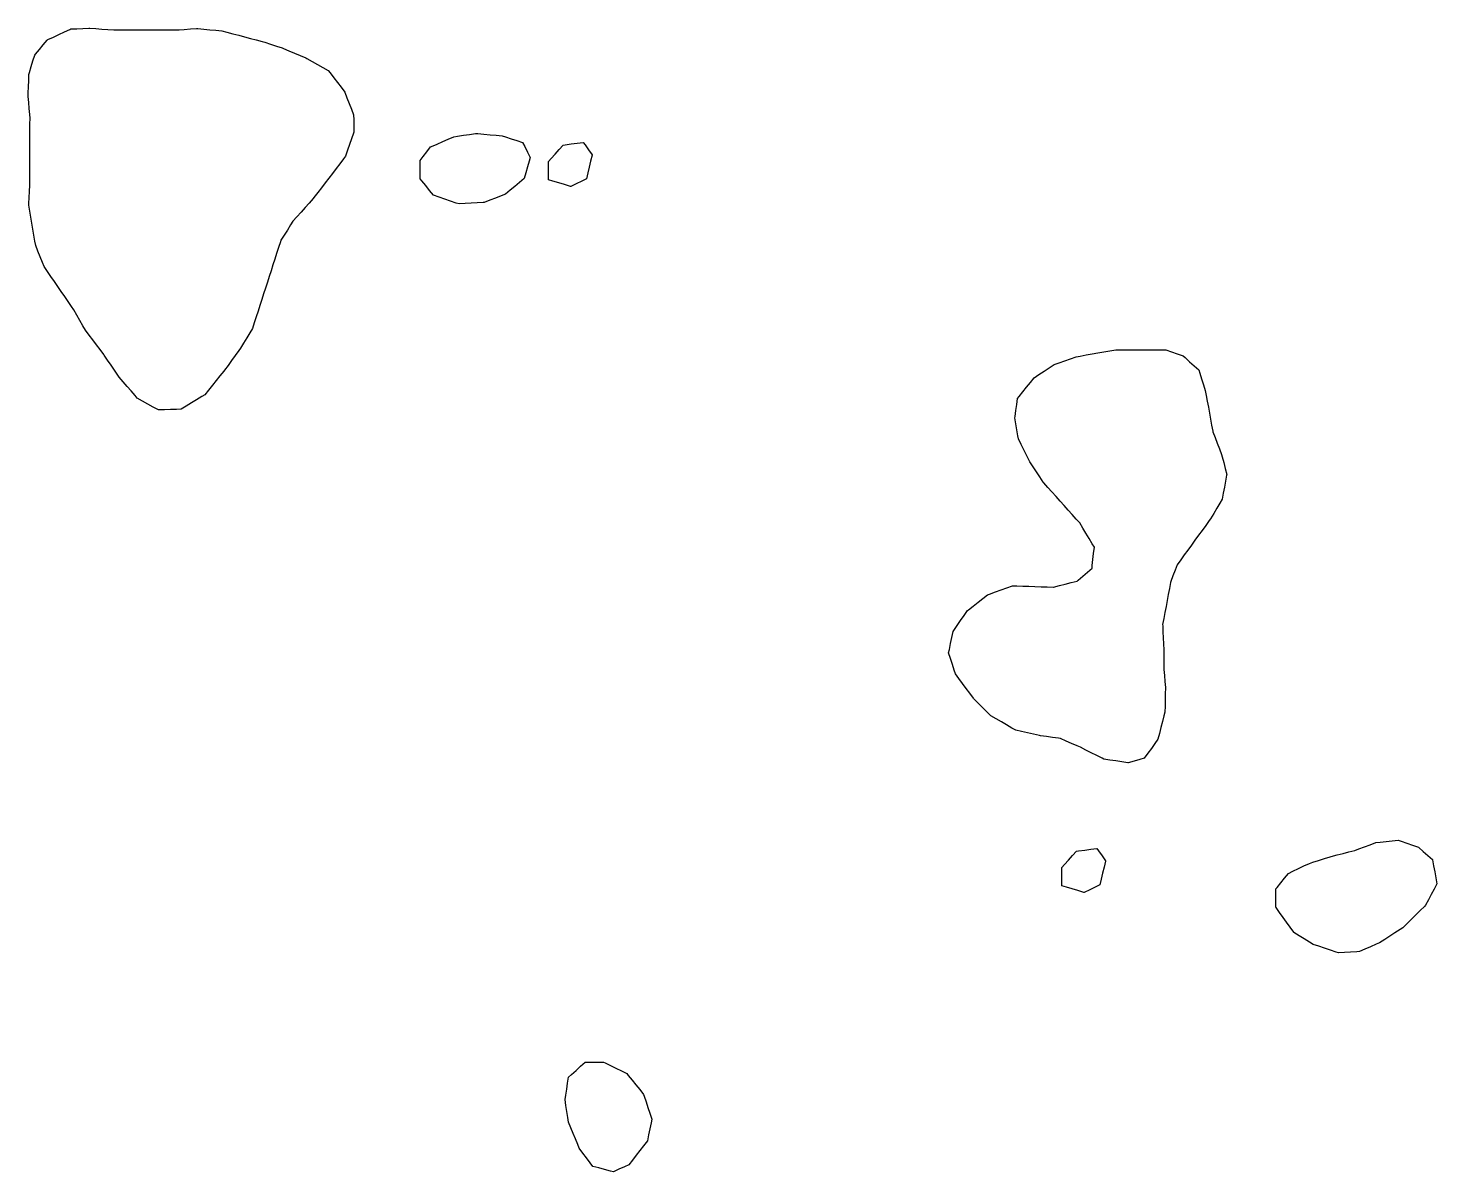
# Model space of a CAD drawing. Header units: millimetres. Extents: x 230 to 3347, y 514 to 5196.
# Drawn here: x 1389.5 to 1621.7, y 3713 to 3901.5 of the extents above; entities that cross this region are included whole.
import ezdxf

# ---------------------------------------------------------------- set-up
doc = ezdxf.new("R2010")
doc.units = ezdxf.units.MM
for name, color, linetype in [('ALL_HOLES', 1, 'Continuous'), ('OUTLINE_ISLAND_01_HOLE_235', 1, 'Continuous'), ('OUTLINE_ISLAND_01_HOLE_237', 1, 'Continuous'), ('OUTLINE_ISLAND_01_HOLE_238', 1, 'Continuous'), ('OUTLINE_ISLAND_01_HOLE_247', 1, 'Continuous'), ('OUTLINE_ISLAND_01_HOLE_251', 1, 'Continuous'), ('OUTLINE_ISLAND_01_HOLE_252', 1, 'Continuous'), ('OUTLINE_ISLAND_01_HOLE_254', 1, 'Continuous')]:
    doc.layers.add(name, color=color, linetype=linetype)

msp = doc.modelspace()

# ---------------------------------------------------------------- linework, layer by layer
at = {"layer": 'ALL_HOLES'}
for points in [[(1396.4894, 3901.4026), (1397.4885, 3901.446), (1398.4875, 3901.4894), (1399.4866, 3901.5328), (1399.6193, 3901.5238), (1400.617, 3901.456), (1401.6147, 3901.3883), (1402.6124, 3901.3205), (1403.6101, 3901.2528), (1404.3395, 3901.2515), (1405.3395, 3901.2498), (1406.3395, 3901.2482), (1407.3395, 3901.2465), (1408.3395, 3901.2448), (1409.3395, 3901.2431), (1410.3395, 3901.2414), (1411.3395, 3901.2397), (1412.3395, 3901.238), (1413.3395, 3901.2363), (1414.3395, 3901.2346), (1415.2132, 3901.315), (1416.209, 3901.4066), (1417.2048, 3901.4983), (1417.4158, 3901.4771), (1418.4108, 3901.3775), (1419.4059, 3901.2779), (1420.4009, 3901.1783), (1421.3959, 3901.0787), (1422.2464, 3900.8583), (1423.2144, 3900.6074), (1424.1824, 3900.3565), (1425.1505, 3900.1057), (1426.1185, 3899.8548), (1427.0865, 3899.6039), (1428.0545, 3899.353), (1428.4978, 3899.2095), (1429.4491, 3898.9013), (1430.4005, 3898.5932), (1431.3518, 3898.2851), (1431.5503, 3898.2024), (1432.4733, 3897.8177), (1433.3963, 3897.4329), (1434.3193, 3897.0482), (1435.2424, 3896.6635), (1435.434, 3896.5547), (1436.3036, 3896.061), (1437.1732, 3895.5674), (1438.0429, 3895.0737), (1438.9125, 3894.58), (1439.2354, 3894.1599), (1439.8448, 3893.3671), (1440.4542, 3892.5742), (1441.0636, 3891.7814), (1441.673, 3890.9885), (1442.0373, 3890.0573), (1442.4017, 3889.126), (1442.7661, 3888.1948), (1443.1305, 3887.2636), (1443.1431, 3886.4122), (1443.1579, 3885.4123), (1443.1726, 3884.4124), (1443.1121, 3884.237), (1442.7856, 3883.2918), (1442.4591, 3882.3466), (1442.1327, 3881.4014), (1441.8062, 3880.4562), (1441.4471, 3879.9855), (1440.8406, 3879.1905), (1440.2341, 3878.3954), (1439.6275, 3877.6004), (1439.021, 3876.8053), (1438.4145, 3876.0102), (1437.808, 3875.2152), (1437.2014, 3874.4201), (1436.5949, 3873.6251), (1436.4402, 3873.45), (1435.7779, 3872.7008), (1435.1156, 3871.9515), (1434.4533, 3871.2022), (1433.791, 3870.453), (1433.1288, 3869.7037), (1432.747, 3869.1018), (1432.2114, 3868.2574), (1431.6757, 3867.4129), (1431.1401, 3866.5685), (1431.0538, 3866.301), (1430.7465, 3865.3494), (1430.4392, 3864.3978), (1430.1319, 3863.4462), (1429.8246, 3862.4946), (1429.5173, 3861.543), (1429.21, 3860.5913), (1428.9027, 3859.6397), (1428.5954, 3858.6881), (1428.2881, 3857.7365), (1427.9808, 3856.7849), (1427.6735, 3855.8333), (1427.3662, 3854.8817), (1427.0589, 3853.93), (1426.7516, 3852.9784), (1426.4443, 3852.0268), (1426.0218, 3851.3286), (1425.5042, 3850.473), (1424.9865, 3849.6174), (1424.4688, 3848.7619), (1424.1817, 3848.3661), (1423.5945, 3847.5567), (1423.0072, 3846.7473), (1422.42, 3845.9379), (1421.8327, 3845.1285), (1421.7226, 3844.9915), (1421.096, 3844.2121), (1420.4694, 3843.4328), (1419.8428, 3842.6534), (1419.2162, 3841.8741), (1418.5896, 3841.0947), (1418.0957, 3840.7941), (1417.2415, 3840.2742), (1416.3873, 3839.7542), (1415.5331, 3839.2343), (1414.6789, 3838.7144), (1413.933, 3838.6881), (1412.9337, 3838.6529), (1411.9343, 3838.6177), (1410.9349, 3838.5825), (1410.0645, 3839.0744), (1409.1939, 3839.5665), (1408.3233, 3840.0585), (1407.4527, 3840.5505), (1407.0837, 3840.9745), (1406.427, 3841.7287), (1405.7704, 3842.4829), (1405.1138, 3843.2372), (1404.4572, 3843.9914), (1404.2461, 3844.3036), (1403.6862, 3845.1321), (1403.1262, 3845.9606), (1402.5662, 3846.7891), (1402.0063, 3847.6177), (1401.9184, 3847.7352), (1401.3196, 3848.5361), (1400.7209, 3849.3371), (1400.1221, 3850.138), (1399.5234, 3850.9389), (1398.9246, 3851.7399), (1398.4948, 3852.485), (1397.9952, 3853.3513), (1397.4956, 3854.2175), (1396.9959, 3855.0837), (1396.6233, 3855.6269), (1396.0577, 3856.4516), (1395.492, 3857.2762), (1394.9264, 3858.1009), (1394.3607, 3858.9255), (1393.7951, 3859.7502), (1393.2294, 3860.5748), (1392.6638, 3861.3995), (1392.0981, 3862.2241), (1391.8223, 3862.917), (1391.4525, 3863.8461), (1391.0826, 3864.7752), (1390.7128, 3865.7043), (1390.5882, 3866.4169), (1390.4161, 3867.402), (1390.2439, 3868.3871), (1390.0717, 3869.3721), (1389.8995, 3870.3572), (1389.7273, 3871.3423), (1389.5551, 3872.3273), (1389.5705, 3872.6281), (1389.6216, 3873.6268), (1389.6726, 3874.6255), (1389.7237, 3875.6242), (1389.724, 3875.7038), (1389.7281, 3876.7038), (1389.7322, 3877.7038), (1389.7363, 3878.7038), (1389.7403, 3879.7038), (1389.7444, 3880.7038), (1389.7485, 3881.7038), (1389.7526, 3882.7038), (1389.7567, 3883.7038), (1389.7608, 3884.7038), (1389.7649, 3885.7038), (1389.7689, 3886.7038), (1389.7202, 3887.2802), (1389.6358, 3888.2766), (1389.5515, 3889.2731), (1389.4672, 3890.2695), (1389.4869, 3890.8849), (1389.5188, 3891.8844), (1389.5507, 3892.8839), (1389.5826, 3893.8833), (1389.688, 3894.2352), (1389.975, 3895.1932), (1390.262, 3896.1511), (1390.549, 3897.109), (1390.6768, 3897.2634), (1391.3145, 3898.0336), (1391.9521, 3898.8039), (1392.5898, 3899.5742), (1392.7283, 3899.6391), (1393.6337, 3900.0637), (1394.5391, 3900.4882), (1395.4445, 3900.9127), (1396.35, 3901.3372)], [(1454.1026, 3876.7111), (1454.1026, 3877.7111), (1454.1026, 3878.7111), (1454.1026, 3879.7111), (1454.5912, 3880.3553), (1455.1955, 3881.152), (1455.7998, 3881.9488), (1455.9788, 3882.0266), (1456.896, 3882.4251), (1457.8131, 3882.8236), (1458.7303, 3883.2222), (1459.6474, 3883.6207), (1460.2757, 3883.7178), (1461.2639, 3883.8706), (1462.2522, 3884.0235), (1463.2404, 3884.1763), (1463.6275, 3884.1432), (1464.6239, 3884.0581), (1465.6203, 3883.9729), (1466.6166, 3883.8878), (1467.613, 3883.8027), (1468.1511, 3883.6225), (1469.0994, 3883.3051), (1470.0477, 3882.9876), (1470.9959, 3882.6702), (1471.3363, 3882.0046), (1471.7916, 3881.1143), (1472.2469, 3880.224), (1472.07, 3879.6098), (1471.7933, 3878.6488), (1471.5166, 3877.6879), (1471.2399, 3876.7269), (1470.489, 3876.0918), (1469.7254, 3875.446), (1468.9619, 3874.8002), (1468.1984, 3874.1544), (1467.4521, 3873.8728), (1466.5164, 3873.5198), (1465.5808, 3873.1668), (1464.6452, 3872.8139), (1464.5009, 3872.8045), (1463.503, 3872.7399), (1462.5051, 3872.6753), (1461.5072, 3872.6107), (1460.5093, 3872.5461), (1460.0646, 3872.7017), (1459.1207, 3873.0319), (1458.1768, 3873.3622), (1457.233, 3873.6925), (1456.2891, 3874.0227), (1455.66, 3874.7962), (1455.0291, 3875.572), (1454.3981, 3876.3478)], [(1475.2667, 3876.5433), (1475.2667, 3877.5433), (1475.2667, 3878.5433), (1475.2667, 3879.5433), (1475.6921, 3880.0223), (1476.3562, 3880.7699), (1477.0203, 3881.5176), (1477.6843, 3882.2653), (1478.0223, 3882.3091), (1479.0139, 3882.4379), (1480.0056, 3882.5666), (1480.9973, 3882.6953), (1481.2949, 3882.279), (1481.8763, 3881.4654), (1482.4578, 3880.6518), (1482.4395, 3880.5748), (1482.2083, 3879.6019), (1481.9771, 3878.6289), (1481.7459, 3877.656), (1481.5147, 3876.6831), (1480.7448, 3876.3083), (1479.8457, 3875.8706), (1478.9466, 3875.4329), (1478.8672, 3875.4568), (1477.9099, 3875.7457), (1476.9525, 3876.0346), (1475.9951, 3876.3235)], [(1577.0555, 3848.4924), (1577.9994, 3848.1621), (1578.9432, 3847.8317), (1579.8871, 3847.5013), (1580.2178, 3847.21), (1580.9683, 3846.549), (1581.7187, 3845.8881), (1582.4691, 3845.2271), (1582.65, 3844.651), (1582.9496, 3843.697), (1583.2492, 3842.7429), (1583.5488, 3841.7889), (1583.6958, 3840.9942), (1583.8778, 3840.0109), (1584.0597, 3839.0275), (1584.2416, 3838.0442), (1584.4236, 3837.0609), (1584.6055, 3836.0776), (1584.7874, 3835.0943), (1584.825, 3834.9953), (1585.1802, 3834.0606), (1585.5354, 3833.1258), (1585.8906, 3832.191), (1586.2458, 3831.2562), (1586.3437, 3830.8766), (1586.5933, 3829.9082), (1586.843, 3828.9399), (1587.0926, 3827.9715), (1587.0632, 3827.8116), (1586.8821, 3826.8281), (1586.701, 3825.8447), (1586.5199, 3824.8612), (1586.3388, 3823.8777), (1585.9567, 3823.2309), (1585.448, 3822.37), (1584.9393, 3821.509), (1584.4306, 3820.6481), (1584.2128, 3820.3487), (1583.6244, 3819.5401), (1583.0361, 3818.7315), (1582.4478, 3817.9229), (1581.8594, 3817.1142), (1581.2711, 3816.3056), (1580.6828, 3815.497), (1580.0944, 3814.6884), (1579.5061, 3813.8798), (1578.9178, 3813.0712), (1578.569, 3812.1604), (1578.2114, 3811.2265), (1577.8537, 3810.2927), (1577.8211, 3810.1189), (1577.6364, 3809.1361), (1577.4517, 3808.1533), (1577.2671, 3807.1705), (1577.0824, 3806.1877), (1576.8977, 3805.2049), (1576.713, 3804.2221), (1576.5284, 3803.2393), (1576.538, 3803.0231), (1576.5824, 3802.0241), (1576.6269, 3801.0251), (1576.6713, 3800.026), (1576.7157, 3799.027), (1576.7167, 3798.1125), (1576.7177, 3797.1125), (1576.7188, 3796.1125), (1576.7428, 3795.8115), (1576.8222, 3794.8147), (1576.9017, 3793.8178), (1576.9811, 3792.821), (1576.9798, 3792.7577), (1576.9588, 3791.758), (1576.9378, 3790.7582), (1576.9169, 3789.7584), (1576.8959, 3788.7586), (1576.746, 3788.1766), (1576.4966, 3787.2082), (1576.2473, 3786.2398), (1575.9979, 3785.2714), (1575.7485, 3784.303), (1575.2519, 3783.6097), (1574.6695, 3782.7968), (1574.0871, 3781.9839), (1573.5047, 3781.171), (1572.7841, 3780.9568), (1571.8255, 3780.6718), (1570.867, 3780.3869), (1570.7717, 3780.402), (1569.7841, 3780.5586), (1568.7964, 3780.7153), (1567.8088, 3780.872), (1566.8211, 3781.0287), (1566.5462, 3781.1673), (1565.6534, 3781.6177), (1564.7605, 3782.0681), (1563.8677, 3782.5184), (1562.9748, 3782.9688), (1562.4325, 3783.2051), (1561.5158, 3783.6046), (1560.599, 3784.004), (1559.6823, 3784.4035), (1559.3396, 3784.453), (1558.3499, 3784.5962), (1557.3602, 3784.7393), (1556.3705, 3784.8824), (1556.198, 3784.9205), (1555.2215, 3785.1359), (1554.245, 3785.3512), (1553.2684, 3785.5666), (1552.2919, 3785.782), (1551.6615, 3786.1501), (1550.798, 3786.6543), (1549.9344, 3787.1586), (1549.0709, 3787.6629), (1548.2073, 3788.1671), (1547.5331, 3788.8378), (1546.8242, 3789.5431), (1546.1152, 3790.2484), (1545.4063, 3790.9536), (1545.3157, 3791.0765), (1544.7224, 3791.8815), (1544.129, 3792.6864), (1543.5356, 3793.4913), (1542.9423, 3794.2963), (1542.3489, 3795.1012), (1542.1614, 3795.6826), (1541.8544, 3796.6344), (1541.5475, 3797.5861), (1541.2405, 3798.5378), (1541.3564, 3799.1017), (1541.5579, 3800.0812), (1541.7593, 3801.0607), (1541.9607, 3802.0402), (1542.0851, 3802.2204), (1542.6529, 3803.0436), (1543.2207, 3803.8668), (1543.7885, 3804.6899), (1544.3563, 3805.5131), (1544.5201, 3805.6423), (1545.3054, 3806.2614), (1546.0907, 3806.8805), (1546.8759, 3807.4996), (1547.6612, 3808.1188), (1547.9986, 3808.2403), (1548.9394, 3808.5792), (1549.8802, 3808.9181), (1550.821, 3809.2569), (1551.7619, 3809.5958), (1552.4784, 3809.5734), (1553.4779, 3809.542), (1554.4774, 3809.5107), (1555.4769, 3809.4794), (1556.4764, 3809.448), (1557.476, 3809.4167), (1558.4755, 3809.3853), (1558.53, 3809.3988), (1559.5008, 3809.6387), (1560.4716, 3809.8786), (1561.4424, 3810.1185), (1562.4132, 3810.3584), (1562.6224, 3810.5415), (1563.3748, 3811.2001), (1564.1273, 3811.8588), (1564.8797, 3812.5174), (1564.9293, 3812.9592), (1565.0408, 3813.953), (1565.1523, 3814.9467), (1565.2638, 3815.9405), (1564.9072, 3816.5381), (1564.3947, 3817.3968), (1563.8823, 3818.2556), (1563.3699, 3819.1143), (1562.8575, 3819.973), (1562.2923, 3820.6016), (1561.6238, 3821.3453), (1560.9552, 3822.0889), (1560.2866, 3822.8325), (1559.618, 3823.5762), (1558.9495, 3824.3198), (1558.2809, 3825.0635), (1557.6123, 3825.8071), (1556.9437, 3826.5508), (1556.8446, 3826.7009), (1556.2936, 3827.5354), (1555.7425, 3828.3698), (1555.1915, 3829.2043), (1554.6405, 3830.0388), (1554.5403, 3830.2372), (1554.0897, 3831.1299), (1553.639, 3832.0226), (1553.1884, 3832.9153), (1552.7377, 3833.808), (1552.6486, 3834.3446), (1552.4847, 3835.3311), (1552.3208, 3836.3175), (1552.1568, 3837.304), (1552.1873, 3837.5169), (1552.3289, 3838.5068), (1552.4705, 3839.4968), (1552.612, 3840.4867), (1552.8484, 3840.7823), (1553.473, 3841.5632), (1554.0976, 3842.3442), (1554.7221, 3843.1252), (1555.3467, 3843.9061), (1556.1277, 3844.4194), (1556.9633, 3844.9687), (1557.799, 3845.518), (1558.6346, 3846.0672), (1559.45, 3846.3579), (1560.3919, 3846.6938), (1561.3338, 3847.0296), (1562.2757, 3847.3655), (1562.9109, 3847.4768), (1563.8959, 3847.6495), (1564.8809, 3847.8221), (1565.8659, 3847.9947), (1566.8509, 3848.1674), (1567.8359, 3848.34), (1568.8208, 3848.5126), (1568.9639, 3848.5123), (1569.9639, 3848.5098), (1570.9639, 3848.5074), (1571.9639, 3848.5049), (1572.9639, 3848.5025), (1573.9639, 3848.5), (1574.9639, 3848.4976), (1575.9639, 3848.4951), (1576.9639, 3848.4927)], [(1595.1961, 3756.6138), (1595.1961, 3757.6138), (1595.1961, 3758.6138), (1595.1961, 3759.6138), (1595.3872, 3759.851), (1596.0145, 3760.6298), (1596.6417, 3761.4086), (1597.269, 3762.1874), (1598.0122, 3762.5422), (1598.9146, 3762.973), (1599.817, 3763.4039), (1600.7194, 3763.8348), (1601.2968, 3764.0189), (1602.2495, 3764.3227), (1603.2022, 3764.6265), (1604.155, 3764.9303), (1604.3275, 3764.9739), (1605.297, 3765.219), (1606.2665, 3765.464), (1607.236, 3765.7091), (1608.2055, 3765.9542), (1608.8913, 3766.2094), (1609.8285, 3766.5581), (1610.7657, 3766.9069), (1611.7029, 3767.2556), (1612.3895, 3767.329), (1613.3838, 3767.4353), (1614.3782, 3767.5416), (1615.3725, 3767.6479), (1615.8573, 3767.4785), (1616.8014, 3767.1487), (1617.7454, 3766.819), (1618.6895, 3766.4892), (1618.755, 3766.4321), (1619.5091, 3765.7753), (1620.2631, 3765.1185), (1621.0172, 3764.4617), (1621.0257, 3764.4145), (1621.203, 3763.4304), (1621.3803, 3762.4462), (1621.5576, 3761.462), (1621.7349, 3760.4779), (1621.2741, 3759.5914), (1620.8129, 3758.7041), (1620.3516, 3757.8169), (1619.8904, 3756.9296), (1619.7022, 3756.7425), (1618.9931, 3756.0374), (1618.284, 3755.3323), (1617.5748, 3754.6272), (1616.8657, 3753.9222), (1616.1566, 3753.2171), (1615.6703, 3752.9076), (1614.8267, 3752.3706), (1613.9831, 3751.8337), (1613.1395, 3751.2968), (1612.2959, 3750.7598), (1611.7103, 3750.4992), (1610.7967, 3750.0926), (1609.8831, 3749.686), (1608.9695, 3749.2794), (1608.5217, 3749.2545), (1607.5232, 3749.199), (1606.5248, 3749.1434), (1605.5263, 3749.0879), (1605.1363, 3749.2175), (1604.1873, 3749.5328), (1603.2383, 3749.8482), (1602.2894, 3750.1635), (1601.3404, 3750.4788), (1600.7271, 3750.8566), (1599.8756, 3751.3811), (1599.0242, 3751.9055), (1598.1727, 3752.43), (1598.1329, 3752.4859), (1597.5532, 3753.3007), (1596.9735, 3754.1155), (1596.3938, 3754.9304), (1595.8141, 3755.7452), (1595.2343, 3756.56)], [(1559.9228, 3760.141), (1559.9228, 3761.141), (1559.9228, 3762.141), (1559.9228, 3763.141), (1560.3482, 3763.62), (1561.0123, 3764.3676), (1561.6763, 3765.1153), (1562.3404, 3765.863), (1562.6783, 3765.9069), (1563.67, 3766.0356), (1564.6617, 3766.1643), (1565.6534, 3766.293), (1565.9509, 3765.8767), (1566.5324, 3765.0631), (1567.1138, 3764.2495), (1567.0955, 3764.1725), (1566.8643, 3763.1996), (1566.6331, 3762.2267), (1566.402, 3761.2537), (1566.1708, 3760.2808), (1565.4009, 3759.9061), (1564.5017, 3759.4684), (1563.6026, 3759.0308), (1563.5231, 3759.0548), (1562.5657, 3759.3436), (1561.6083, 3759.6325), (1560.6509, 3759.9213)], [(1481.3135, 3731.0825), (1482.3135, 3731.0825), (1483.3135, 3731.0825), (1484.3135, 3731.0825), (1484.5862, 3730.9468), (1485.4816, 3730.5015), (1486.377, 3730.0562), (1487.2724, 3729.6109), (1488.1678, 3729.1656), (1488.4209, 3728.8546), (1489.052, 3728.0789), (1489.6832, 3727.3032), (1490.3143, 3726.5276), (1490.9454, 3725.7519), (1491.0372, 3725.4735), (1491.3502, 3724.5238), (1491.6632, 3723.574), (1491.9763, 3722.6243), (1492.2893, 3721.6745), (1492.1634, 3721.0388), (1491.9692, 3720.0578), (1491.7749, 3719.0769), (1491.5807, 3718.0959), (1491.5643, 3718.0749), (1490.9519, 3717.2844), (1490.3394, 3716.4939), (1489.7269, 3715.7034), (1489.1144, 3714.9129), (1488.5019, 3714.1224), (1487.7894, 3713.801), (1486.8778, 3713.3898), (1485.9663, 3712.9786), (1485.4808, 3713.108), (1484.5145, 3713.3655), (1483.5482, 3713.623), (1482.5819, 3713.8805), (1482.1439, 3714.4648), (1481.5441, 3715.265), (1480.9443, 3716.0651), (1480.3445, 3716.8653), (1480.09, 3717.4692), (1479.7015, 3718.3906), (1479.3131, 3719.3121), (1478.9246, 3720.2336), (1478.5362, 3721.155), (1478.4225, 3721.9458), (1478.2802, 3722.9357), (1478.1379, 3723.9255), (1477.9955, 3724.9153), (1478.1063, 3725.6154), (1478.2626, 3726.6031), (1478.4189, 3727.5908), (1478.5752, 3728.5785), (1479.0738, 3729.0344), (1479.8118, 3729.7093), (1480.5498, 3730.3841), (1481.2877, 3731.0589)]]:
    msp.add_lwpolyline(points, close=True, dxfattribs=at)
at = {"layer": 'OUTLINE_ISLAND_01_HOLE_235'}
msp.add_lwpolyline([(1481.3135, 3731.0825), (1482.3135, 3731.0825), (1483.3135, 3731.0825), (1484.3135, 3731.0825), (1484.5862, 3730.9468), (1485.4816, 3730.5015), (1486.377, 3730.0562), (1487.2724, 3729.6109), (1488.1678, 3729.1656), (1488.4209, 3728.8546), (1489.052, 3728.0789), (1489.6832, 3727.3032), (1490.3143, 3726.5276), (1490.9454, 3725.7519), (1491.0372, 3725.4735), (1491.3502, 3724.5238), (1491.6632, 3723.574), (1491.9763, 3722.6243), (1492.2893, 3721.6745), (1492.1634, 3721.0388), (1491.9692, 3720.0578), (1491.7749, 3719.0769), (1491.5807, 3718.0959), (1491.5643, 3718.0749), (1490.9519, 3717.2844), (1490.3394, 3716.4939), (1489.7269, 3715.7034), (1489.1144, 3714.9129), (1488.5019, 3714.1224), (1487.7894, 3713.801), (1486.8778, 3713.3898), (1485.9663, 3712.9786), (1485.4808, 3713.108), (1484.5145, 3713.3655), (1483.5482, 3713.623), (1482.5819, 3713.8805), (1482.1439, 3714.4648), (1481.5441, 3715.265), (1480.9443, 3716.0651), (1480.3445, 3716.8653), (1480.09, 3717.4692), (1479.7015, 3718.3906), (1479.3131, 3719.3121), (1478.9246, 3720.2336), (1478.5362, 3721.155), (1478.4225, 3721.9458), (1478.2802, 3722.9357), (1478.1379, 3723.9255), (1477.9955, 3724.9153), (1478.1063, 3725.6154), (1478.2626, 3726.6031), (1478.4189, 3727.5908), (1478.5752, 3728.5785), (1479.0738, 3729.0344), (1479.8118, 3729.7093), (1480.5498, 3730.3841), (1481.2877, 3731.0589)], close=True, dxfattribs=at)
at = {"layer": 'OUTLINE_ISLAND_01_HOLE_237'}
msp.add_lwpolyline([(1595.1961, 3756.6138), (1595.1961, 3757.6138), (1595.1961, 3758.6138), (1595.1961, 3759.6138), (1595.3872, 3759.851), (1596.0145, 3760.6298), (1596.6417, 3761.4086), (1597.269, 3762.1874), (1598.0122, 3762.5422), (1598.9146, 3762.973), (1599.817, 3763.4039), (1600.7194, 3763.8348), (1601.2968, 3764.0189), (1602.2495, 3764.3227), (1603.2022, 3764.6265), (1604.155, 3764.9303), (1604.3275, 3764.9739), (1605.297, 3765.219), (1606.2665, 3765.464), (1607.236, 3765.7091), (1608.2055, 3765.9542), (1608.8913, 3766.2094), (1609.8285, 3766.5581), (1610.7657, 3766.9069), (1611.7029, 3767.2556), (1612.3895, 3767.329), (1613.3838, 3767.4353), (1614.3782, 3767.5416), (1615.3725, 3767.6479), (1615.8573, 3767.4785), (1616.8014, 3767.1487), (1617.7454, 3766.819), (1618.6895, 3766.4892), (1618.755, 3766.4321), (1619.5091, 3765.7753), (1620.2631, 3765.1185), (1621.0172, 3764.4617), (1621.0257, 3764.4145), (1621.203, 3763.4304), (1621.3803, 3762.4462), (1621.5576, 3761.462), (1621.7349, 3760.4779), (1621.2741, 3759.5914), (1620.8129, 3758.7041), (1620.3516, 3757.8169), (1619.8904, 3756.9296), (1619.7022, 3756.7425), (1618.9931, 3756.0374), (1618.284, 3755.3323), (1617.5748, 3754.6272), (1616.8657, 3753.9222), (1616.1566, 3753.2171), (1615.6703, 3752.9076), (1614.8267, 3752.3706), (1613.9831, 3751.8337), (1613.1395, 3751.2968), (1612.2959, 3750.7598), (1611.7103, 3750.4992), (1610.7967, 3750.0926), (1609.8831, 3749.686), (1608.9695, 3749.2794), (1608.5217, 3749.2545), (1607.5232, 3749.199), (1606.5248, 3749.1434), (1605.5263, 3749.0879), (1605.1363, 3749.2175), (1604.1873, 3749.5328), (1603.2383, 3749.8482), (1602.2894, 3750.1635), (1601.3404, 3750.4788), (1600.7271, 3750.8566), (1599.8756, 3751.3811), (1599.0242, 3751.9055), (1598.1727, 3752.43), (1598.1329, 3752.4859), (1597.5532, 3753.3007), (1596.9735, 3754.1155), (1596.3938, 3754.9304), (1595.8141, 3755.7452), (1595.2343, 3756.56)], close=True, dxfattribs=at)
at = {"layer": 'OUTLINE_ISLAND_01_HOLE_238'}
msp.add_lwpolyline([(1559.9228, 3760.141), (1559.9228, 3761.141), (1559.9228, 3762.141), (1559.9228, 3763.141), (1560.3482, 3763.62), (1561.0123, 3764.3676), (1561.6763, 3765.1153), (1562.3404, 3765.863), (1562.6783, 3765.9069), (1563.67, 3766.0356), (1564.6617, 3766.1643), (1565.6534, 3766.293), (1565.9509, 3765.8767), (1566.5324, 3765.0631), (1567.1138, 3764.2495), (1567.0955, 3764.1725), (1566.8643, 3763.1996), (1566.6331, 3762.2267), (1566.402, 3761.2537), (1566.1708, 3760.2808), (1565.4009, 3759.9061), (1564.5017, 3759.4684), (1563.6026, 3759.0308), (1563.5231, 3759.0548), (1562.5657, 3759.3436), (1561.6083, 3759.6325), (1560.6509, 3759.9213)], close=True, dxfattribs=at)
at = {"layer": 'OUTLINE_ISLAND_01_HOLE_247'}
msp.add_lwpolyline([(1577.0555, 3848.4924), (1577.9994, 3848.1621), (1578.9432, 3847.8317), (1579.8871, 3847.5013), (1580.2178, 3847.21), (1580.9683, 3846.549), (1581.7187, 3845.8881), (1582.4691, 3845.2271), (1582.65, 3844.651), (1582.9496, 3843.697), (1583.2492, 3842.7429), (1583.5488, 3841.7889), (1583.6958, 3840.9942), (1583.8778, 3840.0109), (1584.0597, 3839.0275), (1584.2416, 3838.0442), (1584.4236, 3837.0609), (1584.6055, 3836.0776), (1584.7874, 3835.0943), (1584.825, 3834.9953), (1585.1802, 3834.0606), (1585.5354, 3833.1258), (1585.8906, 3832.191), (1586.2458, 3831.2562), (1586.3437, 3830.8766), (1586.5933, 3829.9082), (1586.843, 3828.9399), (1587.0926, 3827.9715), (1587.0632, 3827.8116), (1586.8821, 3826.8281), (1586.701, 3825.8447), (1586.5199, 3824.8612), (1586.3388, 3823.8777), (1585.9567, 3823.2309), (1585.448, 3822.37), (1584.9393, 3821.509), (1584.4306, 3820.6481), (1584.2128, 3820.3487), (1583.6244, 3819.5401), (1583.0361, 3818.7315), (1582.4478, 3817.9229), (1581.8594, 3817.1142), (1581.2711, 3816.3056), (1580.6828, 3815.497), (1580.0944, 3814.6884), (1579.5061, 3813.8798), (1578.9178, 3813.0712), (1578.569, 3812.1604), (1578.2114, 3811.2265), (1577.8537, 3810.2927), (1577.8211, 3810.1189), (1577.6364, 3809.1361), (1577.4517, 3808.1533), (1577.2671, 3807.1705), (1577.0824, 3806.1877), (1576.8977, 3805.2049), (1576.713, 3804.2221), (1576.5284, 3803.2393), (1576.538, 3803.0231), (1576.5824, 3802.0241), (1576.6269, 3801.0251), (1576.6713, 3800.026), (1576.7157, 3799.027), (1576.7167, 3798.1125), (1576.7177, 3797.1125), (1576.7188, 3796.1125), (1576.7428, 3795.8115), (1576.8222, 3794.8147), (1576.9017, 3793.8178), (1576.9811, 3792.821), (1576.9798, 3792.7577), (1576.9588, 3791.758), (1576.9378, 3790.7582), (1576.9169, 3789.7584), (1576.8959, 3788.7586), (1576.746, 3788.1766), (1576.4966, 3787.2082), (1576.2473, 3786.2398), (1575.9979, 3785.2714), (1575.7485, 3784.303), (1575.2519, 3783.6097), (1574.6695, 3782.7968), (1574.0871, 3781.9839), (1573.5047, 3781.171), (1572.7841, 3780.9568), (1571.8255, 3780.6718), (1570.867, 3780.3869), (1570.7717, 3780.402), (1569.7841, 3780.5586), (1568.7964, 3780.7153), (1567.8088, 3780.872), (1566.8211, 3781.0287), (1566.5462, 3781.1673), (1565.6534, 3781.6177), (1564.7605, 3782.0681), (1563.8677, 3782.5184), (1562.9748, 3782.9688), (1562.4325, 3783.2051), (1561.5158, 3783.6046), (1560.599, 3784.004), (1559.6823, 3784.4035), (1559.3396, 3784.453), (1558.3499, 3784.5962), (1557.3602, 3784.7393), (1556.3705, 3784.8824), (1556.198, 3784.9205), (1555.2215, 3785.1359), (1554.245, 3785.3512), (1553.2684, 3785.5666), (1552.2919, 3785.782), (1551.6615, 3786.1501), (1550.798, 3786.6543), (1549.9344, 3787.1586), (1549.0709, 3787.6629), (1548.2073, 3788.1671), (1547.5331, 3788.8378), (1546.8242, 3789.5431), (1546.1152, 3790.2484), (1545.4063, 3790.9536), (1545.3157, 3791.0765), (1544.7224, 3791.8815), (1544.129, 3792.6864), (1543.5356, 3793.4913), (1542.9423, 3794.2963), (1542.3489, 3795.1012), (1542.1614, 3795.6826), (1541.8544, 3796.6344), (1541.5475, 3797.5861), (1541.2405, 3798.5378), (1541.3564, 3799.1017), (1541.5579, 3800.0812), (1541.7593, 3801.0607), (1541.9607, 3802.0402), (1542.0851, 3802.2204), (1542.6529, 3803.0436), (1543.2207, 3803.8668), (1543.7885, 3804.6899), (1544.3563, 3805.5131), (1544.5201, 3805.6423), (1545.3054, 3806.2614), (1546.0907, 3806.8805), (1546.8759, 3807.4996), (1547.6612, 3808.1188), (1547.9986, 3808.2403), (1548.9394, 3808.5792), (1549.8802, 3808.9181), (1550.821, 3809.2569), (1551.7619, 3809.5958), (1552.4784, 3809.5734), (1553.4779, 3809.542), (1554.4774, 3809.5107), (1555.4769, 3809.4794), (1556.4764, 3809.448), (1557.476, 3809.4167), (1558.4755, 3809.3853), (1558.53, 3809.3988), (1559.5008, 3809.6387), (1560.4716, 3809.8786), (1561.4424, 3810.1185), (1562.4132, 3810.3584), (1562.6224, 3810.5415), (1563.3748, 3811.2001), (1564.1273, 3811.8588), (1564.8797, 3812.5174), (1564.9293, 3812.9592), (1565.0408, 3813.953), (1565.1523, 3814.9467), (1565.2638, 3815.9405), (1564.9072, 3816.5381), (1564.3947, 3817.3968), (1563.8823, 3818.2556), (1563.3699, 3819.1143), (1562.8575, 3819.973), (1562.2923, 3820.6016), (1561.6238, 3821.3453), (1560.9552, 3822.0889), (1560.2866, 3822.8325), (1559.618, 3823.5762), (1558.9495, 3824.3198), (1558.2809, 3825.0635), (1557.6123, 3825.8071), (1556.9437, 3826.5508), (1556.8446, 3826.7009), (1556.2936, 3827.5354), (1555.7425, 3828.3698), (1555.1915, 3829.2043), (1554.6405, 3830.0388), (1554.5403, 3830.2372), (1554.0897, 3831.1299), (1553.639, 3832.0226), (1553.1884, 3832.9153), (1552.7377, 3833.808), (1552.6486, 3834.3446), (1552.4847, 3835.3311), (1552.3208, 3836.3175), (1552.1568, 3837.304), (1552.1873, 3837.5169), (1552.3289, 3838.5068), (1552.4705, 3839.4968), (1552.612, 3840.4867), (1552.8484, 3840.7823), (1553.473, 3841.5632), (1554.0976, 3842.3442), (1554.7221, 3843.1252), (1555.3467, 3843.9061), (1556.1277, 3844.4194), (1556.9633, 3844.9687), (1557.799, 3845.518), (1558.6346, 3846.0672), (1559.45, 3846.3579), (1560.3919, 3846.6938), (1561.3338, 3847.0296), (1562.2757, 3847.3655), (1562.9109, 3847.4768), (1563.8959, 3847.6495), (1564.8809, 3847.8221), (1565.8659, 3847.9947), (1566.8509, 3848.1674), (1567.8359, 3848.34), (1568.8208, 3848.5126), (1568.9639, 3848.5123), (1569.9639, 3848.5098), (1570.9639, 3848.5074), (1571.9639, 3848.5049), (1572.9639, 3848.5025), (1573.9639, 3848.5), (1574.9639, 3848.4976), (1575.9639, 3848.4951), (1576.9639, 3848.4927)], close=True, dxfattribs=at)
at = {"layer": 'OUTLINE_ISLAND_01_HOLE_251'}
msp.add_lwpolyline([(1475.2667, 3876.5433), (1475.2667, 3877.5433), (1475.2667, 3878.5433), (1475.2667, 3879.5433), (1475.6921, 3880.0223), (1476.3562, 3880.7699), (1477.0203, 3881.5176), (1477.6843, 3882.2653), (1478.0223, 3882.3091), (1479.0139, 3882.4379), (1480.0056, 3882.5666), (1480.9973, 3882.6953), (1481.2949, 3882.279), (1481.8763, 3881.4654), (1482.4578, 3880.6518), (1482.4395, 3880.5748), (1482.2083, 3879.6019), (1481.9771, 3878.6289), (1481.7459, 3877.656), (1481.5147, 3876.6831), (1480.7448, 3876.3083), (1479.8457, 3875.8706), (1478.9466, 3875.4329), (1478.8672, 3875.4568), (1477.9099, 3875.7457), (1476.9525, 3876.0346), (1475.9951, 3876.3235)], close=True, dxfattribs=at)
at = {"layer": 'OUTLINE_ISLAND_01_HOLE_252'}
msp.add_lwpolyline([(1454.1026, 3876.7111), (1454.1026, 3877.7111), (1454.1026, 3878.7111), (1454.1026, 3879.7111), (1454.5912, 3880.3553), (1455.1955, 3881.152), (1455.7998, 3881.9488), (1455.9788, 3882.0266), (1456.896, 3882.4251), (1457.8131, 3882.8236), (1458.7303, 3883.2222), (1459.6474, 3883.6207), (1460.2757, 3883.7178), (1461.2639, 3883.8706), (1462.2522, 3884.0235), (1463.2404, 3884.1763), (1463.6275, 3884.1432), (1464.6239, 3884.0581), (1465.6203, 3883.9729), (1466.6166, 3883.8878), (1467.613, 3883.8027), (1468.1511, 3883.6225), (1469.0994, 3883.3051), (1470.0477, 3882.9876), (1470.9959, 3882.6702), (1471.3363, 3882.0046), (1471.7916, 3881.1143), (1472.2469, 3880.224), (1472.07, 3879.6098), (1471.7933, 3878.6488), (1471.5166, 3877.6879), (1471.2399, 3876.7269), (1470.489, 3876.0918), (1469.7254, 3875.446), (1468.9619, 3874.8002), (1468.1984, 3874.1544), (1467.4521, 3873.8728), (1466.5164, 3873.5198), (1465.5808, 3873.1668), (1464.6452, 3872.8139), (1464.5009, 3872.8045), (1463.503, 3872.7399), (1462.5051, 3872.6753), (1461.5072, 3872.6107), (1460.5093, 3872.5461), (1460.0646, 3872.7017), (1459.1207, 3873.0319), (1458.1768, 3873.3622), (1457.233, 3873.6925), (1456.2891, 3874.0227), (1455.66, 3874.7962), (1455.0291, 3875.572), (1454.3981, 3876.3478)], close=True, dxfattribs=at)
at = {"layer": 'OUTLINE_ISLAND_01_HOLE_254'}
msp.add_lwpolyline([(1396.4894, 3901.4026), (1397.4885, 3901.446), (1398.4875, 3901.4894), (1399.4866, 3901.5328), (1399.6193, 3901.5238), (1400.617, 3901.456), (1401.6147, 3901.3883), (1402.6124, 3901.3205), (1403.6101, 3901.2528), (1404.3395, 3901.2515), (1405.3395, 3901.2498), (1406.3395, 3901.2482), (1407.3395, 3901.2465), (1408.3395, 3901.2448), (1409.3395, 3901.2431), (1410.3395, 3901.2414), (1411.3395, 3901.2397), (1412.3395, 3901.238), (1413.3395, 3901.2363), (1414.3395, 3901.2346), (1415.2132, 3901.315), (1416.209, 3901.4066), (1417.2048, 3901.4983), (1417.4158, 3901.4771), (1418.4108, 3901.3775), (1419.4059, 3901.2779), (1420.4009, 3901.1783), (1421.3959, 3901.0787), (1422.2464, 3900.8583), (1423.2144, 3900.6074), (1424.1824, 3900.3565), (1425.1505, 3900.1057), (1426.1185, 3899.8548), (1427.0865, 3899.6039), (1428.0545, 3899.353), (1428.4978, 3899.2095), (1429.4491, 3898.9013), (1430.4005, 3898.5932), (1431.3518, 3898.2851), (1431.5503, 3898.2024), (1432.4733, 3897.8177), (1433.3963, 3897.4329), (1434.3193, 3897.0482), (1435.2424, 3896.6635), (1435.434, 3896.5547), (1436.3036, 3896.061), (1437.1732, 3895.5674), (1438.0429, 3895.0737), (1438.9125, 3894.58), (1439.2354, 3894.1599), (1439.8448, 3893.3671), (1440.4542, 3892.5742), (1441.0636, 3891.7814), (1441.673, 3890.9885), (1442.0373, 3890.0573), (1442.4017, 3889.126), (1442.7661, 3888.1948), (1443.1305, 3887.2636), (1443.1431, 3886.4122), (1443.1579, 3885.4123), (1443.1726, 3884.4124), (1443.1121, 3884.237), (1442.7856, 3883.2918), (1442.4591, 3882.3466), (1442.1327, 3881.4014), (1441.8062, 3880.4562), (1441.4471, 3879.9855), (1440.8406, 3879.1905), (1440.2341, 3878.3954), (1439.6275, 3877.6004), (1439.021, 3876.8053), (1438.4145, 3876.0102), (1437.808, 3875.2152), (1437.2014, 3874.4201), (1436.5949, 3873.6251), (1436.4402, 3873.45), (1435.7779, 3872.7008), (1435.1156, 3871.9515), (1434.4533, 3871.2022), (1433.791, 3870.453), (1433.1288, 3869.7037), (1432.747, 3869.1018), (1432.2114, 3868.2574), (1431.6757, 3867.4129), (1431.1401, 3866.5685), (1431.0538, 3866.301), (1430.7465, 3865.3494), (1430.4392, 3864.3978), (1430.1319, 3863.4462), (1429.8246, 3862.4946), (1429.5173, 3861.543), (1429.21, 3860.5913), (1428.9027, 3859.6397), (1428.5954, 3858.6881), (1428.2881, 3857.7365), (1427.9808, 3856.7849), (1427.6735, 3855.8333), (1427.3662, 3854.8817), (1427.0589, 3853.93), (1426.7516, 3852.9784), (1426.4443, 3852.0268), (1426.0218, 3851.3286), (1425.5042, 3850.473), (1424.9865, 3849.6174), (1424.4688, 3848.7619), (1424.1817, 3848.3661), (1423.5945, 3847.5567), (1423.0072, 3846.7473), (1422.42, 3845.9379), (1421.8327, 3845.1285), (1421.7226, 3844.9915), (1421.096, 3844.2121), (1420.4694, 3843.4328), (1419.8428, 3842.6534), (1419.2162, 3841.8741), (1418.5896, 3841.0947), (1418.0957, 3840.7941), (1417.2415, 3840.2742), (1416.3873, 3839.7542), (1415.5331, 3839.2343), (1414.6789, 3838.7144), (1413.933, 3838.6881), (1412.9337, 3838.6529), (1411.9343, 3838.6177), (1410.9349, 3838.5825), (1410.0645, 3839.0744), (1409.1939, 3839.5665), (1408.3233, 3840.0585), (1407.4527, 3840.5505), (1407.0837, 3840.9745), (1406.427, 3841.7287), (1405.7704, 3842.4829), (1405.1138, 3843.2372), (1404.4572, 3843.9914), (1404.2461, 3844.3036), (1403.6862, 3845.1321), (1403.1262, 3845.9606), (1402.5662, 3846.7891), (1402.0063, 3847.6177), (1401.9184, 3847.7352), (1401.3196, 3848.5361), (1400.7209, 3849.3371), (1400.1221, 3850.138), (1399.5234, 3850.9389), (1398.9246, 3851.7399), (1398.4948, 3852.485), (1397.9952, 3853.3513), (1397.4956, 3854.2175), (1396.9959, 3855.0837), (1396.6233, 3855.6269), (1396.0577, 3856.4516), (1395.492, 3857.2762), (1394.9264, 3858.1009), (1394.3607, 3858.9255), (1393.7951, 3859.7502), (1393.2294, 3860.5748), (1392.6638, 3861.3995), (1392.0981, 3862.2241), (1391.8223, 3862.917), (1391.4525, 3863.8461), (1391.0826, 3864.7752), (1390.7128, 3865.7043), (1390.5882, 3866.4169), (1390.4161, 3867.402), (1390.2439, 3868.3871), (1390.0717, 3869.3721), (1389.8995, 3870.3572), (1389.7273, 3871.3423), (1389.5551, 3872.3273), (1389.5705, 3872.6281), (1389.6216, 3873.6268), (1389.6726, 3874.6255), (1389.7237, 3875.6242), (1389.724, 3875.7038), (1389.7281, 3876.7038), (1389.7322, 3877.7038), (1389.7363, 3878.7038), (1389.7403, 3879.7038), (1389.7444, 3880.7038), (1389.7485, 3881.7038), (1389.7526, 3882.7038), (1389.7567, 3883.7038), (1389.7608, 3884.7038), (1389.7649, 3885.7038), (1389.7689, 3886.7038), (1389.7202, 3887.2802), (1389.6358, 3888.2766), (1389.5515, 3889.2731), (1389.4672, 3890.2695), (1389.4869, 3890.8849), (1389.5188, 3891.8844), (1389.5507, 3892.8839), (1389.5826, 3893.8833), (1389.688, 3894.2352), (1389.975, 3895.1932), (1390.262, 3896.1511), (1390.549, 3897.109), (1390.6768, 3897.2634), (1391.3145, 3898.0336), (1391.9521, 3898.8039), (1392.5898, 3899.5742), (1392.7283, 3899.6391), (1393.6337, 3900.0637), (1394.5391, 3900.4882), (1395.4445, 3900.9127), (1396.35, 3901.3372)], close=True, dxfattribs=at)

doc.saveas('drawing.dxf')
